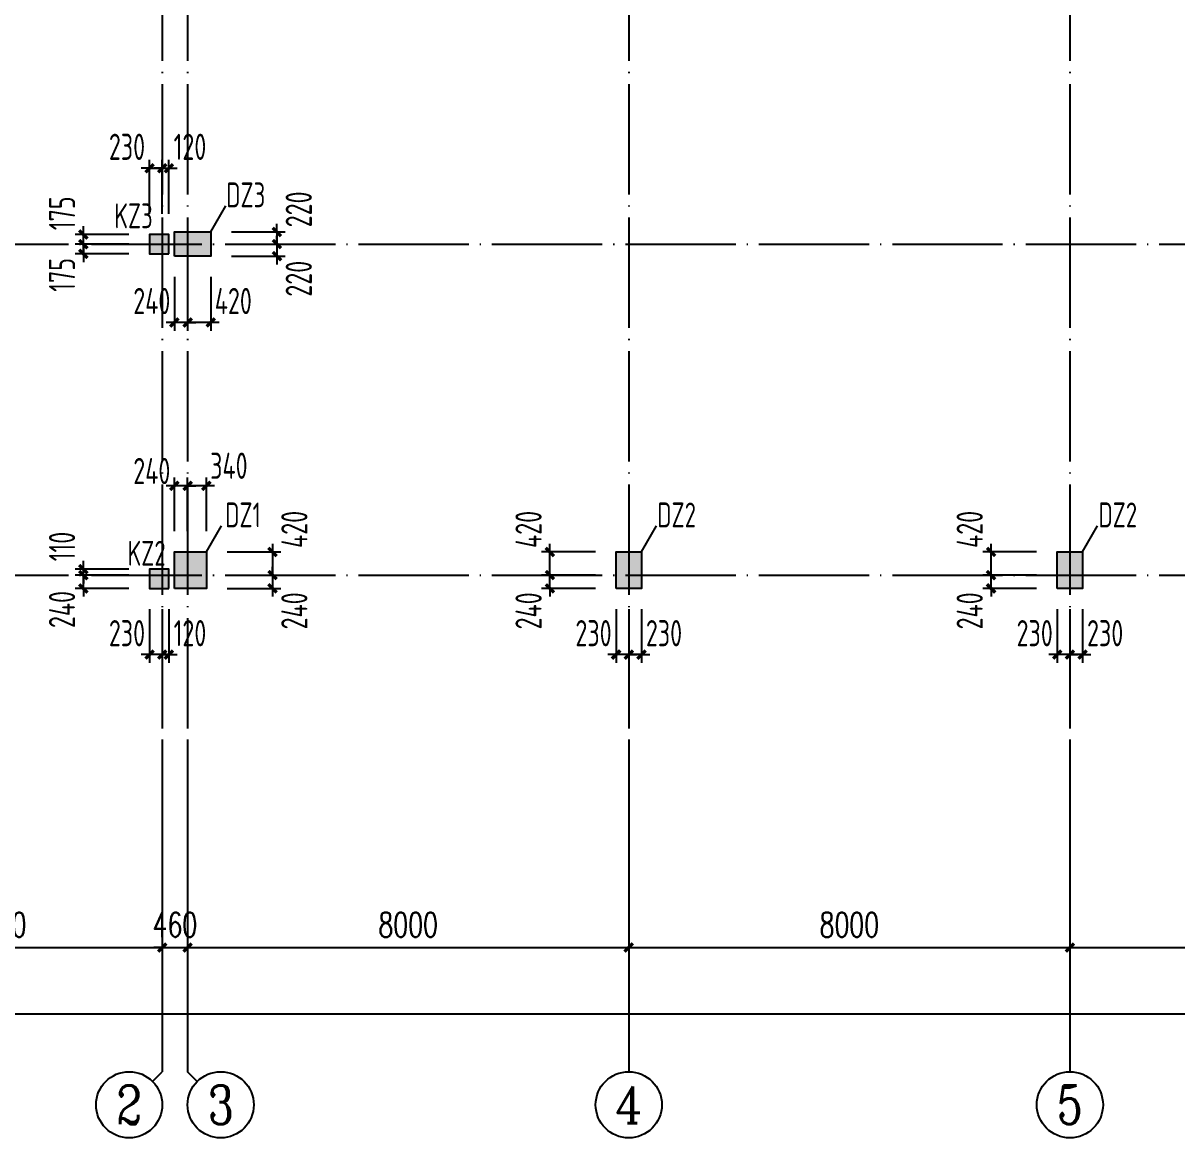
# Model space of a CAD drawing. Header units: millimetres. Extents: x 4533265 to 4958735, y 18976699 to 19555898.
# Drawn here: x 4574974 to 4595898, y 19291360 to 19311566 of the extents above; entities that cross this region are included whole.
import ezdxf
from ezdxf.enums import TextEntityAlignment as Align

# ---------------------------------------------------------------- set-up
doc = ezdxf.new("R2010")
doc.units = ezdxf.units.MM
doc.header["$LTSCALE"] = 1000
doc.header["$MEASUREMENT"] = 0
doc.linetypes.add('DOTE', pattern=[2.42, 2, -0.2, 0.02, -0.2])
doc.layers.get('Defpoints').update_dxf_attribs({"color": 1})
for name, color, linetype in [('AXIS_TEXT', 7, 'Continuous'), ('AXIS_外部', 171, 'Continuous'), ('COLU', 253, 'Continuous'), ('COLU_DIM', 3, 'Continuous'), ('COLU_HATCH', 251, 'Continuous'), ('DOTE', 250, 'DOTE'), ('STAIR', 2, 'Continuous')]:
    doc.layers.add(name, color=color, linetype=linetype)
doc.styles.add('_TCH_AXIS', font='COMPLEX', dxfattribs={"bigfont": 'GBCBIG'})
doc.styles.add('_TCH_DIM_T3', font='SIMPLEX', dxfattribs={"width": 0.705882, "bigfont": 'GBCBIG'})
doc.styles.add('COMPLEX', font='COMPLEX')
doc.styles.add('TSSD_Dimension', font='Tssdeng.shx', dxfattribs={"width": 0.7, "bigfont": 'hztxt.shx'})
doc.styles.add('TSSD_REIN', font='tssdeng.shx', dxfattribs={"width": 0.7, "bigfont": 'tssdchn.shx'})
doc.dimstyles.new('_TCH_ARCH&&150', dxfattribs={"dimtxt": 446.25, "dimasz": 150, "dimexe": 375, "dimexo": 450, "dimgap": 189.375, "dimtad": 1, "dimdec": 0, "dimzin": 0, "dimdsep": 46, "dimtxsty": '_TCH_DIM_T3', "dimblk": 'ARCHTICK', "dimcen": 0.09, "dimclrt": 7, "dimazin": 2, "dimtfac": 1, "dimtdec": 0, "dimtix": 1, "dimtmove": 2, "dimatfit": 3, "dimfxl": 0, "dimtolj": 1, "dimtzin": 0, "dimarcsym": 0})
doc.dimstyles.new('TSSD_150_150', dxfattribs={"dimtxt": 475, "dimasz": 150, "dimexe": 150, "dimexo": 375, "dimgap": 150, "dimtad": 1, "dimdec": 0, "dimzin": 0, "dimdsep": 46, "dimtxsty": 'TSSD_Dimension', "dimblk": 'ARCHTICK', "dimcen": 0, "dimdle": 150, "dimclrt": 7, "dimadec": 0, "dimazin": 0, "dimtfac": 1, "dimtdec": 0, "dimtix": 1, "dimtmove": 2, "dimatfit": 3, "dimfxl": 0, "dimtolj": 1, "dimtzin": 0, "dimarcsym": 0})

# ---------------------------------------------------------------- blocks, each defined once
blk = doc.blocks.new('_ArchTick')
at = {"color": 0, "linetype": 'ByBlock', "const_width": 0.4}
blk.add_lwpolyline([(-0.5, -0.5), (0.5, 0.5)], dxfattribs=at)
blk = doc.blocks.new('*D127')
at = {"layer": 'COLU_DIM', "color": 0, "lineweight": -2}
for p, q in [((4577957, 19302355), (4577957, 19303330)), ((4578297, 19302355), (4578297, 19303330)), ((4578447, 19303180), (4577807, 19303180))]:
    blk.add_line(p, q, dxfattribs=at)
at = {"layer": 'Defpoints', "color": 0}
for p in [(4577957, 19303180), (4577957, 19301980), (4578297, 19301980)]:
    blk.add_point(p, dxfattribs=at)
at = {"layer": 'COLU_DIM', "color": 0, "lineweight": -2, "xscale": 150, "yscale": 150, "zscale": 150, "rotation": 180}
blk.add_blockref('_ArchTick', (4577957, 19303180), dxfattribs=at)
at = {"layer": 'COLU_DIM', "color": 0, "lineweight": -2, "xscale": 150, "yscale": 150, "zscale": 150}
blk.add_blockref('_ArchTick', (4578297, 19303180), dxfattribs=at)
at = {"layer": 'COLU_DIM', "color": 7, "insert": (4578706, 19303542), "char_height": 475, "attachment_point": 5, "style": 'TSSD_Dimension'}
blk.add_mtext('\\A1;340', dxfattribs=at)
blk = doc.blocks.new('*D128')
at = {"layer": 'COLU_DIM', "color": 0, "lineweight": -2}
for p, q in [((4577717, 19302355), (4577717, 19303330)), ((4577957, 19302355), (4577957, 19303330)), ((4577717, 19303180), (4577567, 19303180)), ((4577957, 19303180), (4577717, 19303180)), ((4577957, 19303180), (4578107, 19303180))]:
    blk.add_line(p, q, dxfattribs=at)
at = {"layer": 'Defpoints', "color": 0}
for p in [(4577717, 19303180), (4577717, 19301980), (4577957, 19301980)]:
    blk.add_point(p, dxfattribs=at)
at = {"layer": 'COLU_DIM', "color": 0, "lineweight": -2, "xscale": 150, "yscale": 150, "zscale": 150}
blk.add_blockref('_ArchTick', (4577717, 19303180), dxfattribs=at)
at = {"layer": 'COLU_DIM', "color": 0, "lineweight": -2, "xscale": 150, "yscale": 150, "zscale": 150, "rotation": 180}
blk.add_blockref('_ArchTick', (4577957, 19303180), dxfattribs=at)
at = {"layer": 'COLU_DIM', "color": 7, "insert": (4577308, 19303447), "char_height": 475, "attachment_point": 5, "style": 'TSSD_Dimension'}
blk.add_mtext('\\A1;240', dxfattribs=at)
blk = doc.blocks.new('*D129')
at = {"layer": 'COLU_DIM', "color": 0, "lineweight": -2}
for p, q in [((4579497, 19302130), (4579497, 19301410)), ((4578672, 19301980), (4579647, 19301980)), ((4578672, 19301560), (4579647, 19301560))]:
    blk.add_line(p, q, dxfattribs=at)
at = {"layer": 'Defpoints', "color": 0}
for p in [(4578297, 19301980), (4578297, 19301560), (4579497, 19301560)]:
    blk.add_point(p, dxfattribs=at)
at = {"layer": 'COLU_DIM', "color": 0, "lineweight": -2, "xscale": 150, "yscale": 150, "zscale": 150}
for p, rotation in [((4579497, 19301980), 90), ((4579497, 19301560), 270)]:
    blk.add_blockref('_ArchTick', p, dxfattribs=dict(at, rotation=rotation))
at = {"layer": 'COLU_DIM', "color": 7, "insert": (4579893, 19302389), "char_height": 475, "attachment_point": 5, "rotation": 90, "style": 'TSSD_Dimension'}
blk.add_mtext('\\A1;420', dxfattribs=at)
blk = doc.blocks.new('*D130')
at = {"layer": 'COLU_DIM', "color": 0, "lineweight": -2}
for p, q in [((4579497, 19301560), (4579497, 19301710)), ((4578672, 19301560), (4579647, 19301560)), ((4579497, 19301560), (4579497, 19301320)), ((4578672, 19301320), (4579647, 19301320)), ((4579497, 19301320), (4579497, 19301170))]:
    blk.add_line(p, q, dxfattribs=at)
at = {"layer": 'Defpoints', "color": 0}
for p in [(4578297, 19301560), (4578297, 19301320), (4579497, 19301320)]:
    blk.add_point(p, dxfattribs=at)
at = {"layer": 'COLU_DIM', "color": 0, "lineweight": -2, "xscale": 150, "yscale": 150, "zscale": 150}
for p, rotation in [((4579497, 19301560), 270), ((4579497, 19301320), 90)]:
    blk.add_blockref('_ArchTick', p, dxfattribs=dict(at, rotation=rotation))
at = {"layer": 'COLU_DIM', "color": 7, "insert": (4579893, 19300912), "char_height": 475, "attachment_point": 5, "rotation": 90, "style": 'TSSD_Dimension'}
blk.add_mtext('\\A1;240', dxfattribs=at)
blk = doc.blocks.new('*D143')
at = {"layer": 'COLU_DIM', "color": 0, "lineweight": -2}
for p, q in [((4585957, 19300945), (4585957, 19299970)), ((4586187, 19300945), (4586187, 19299970)), ((4585957, 19300120), (4585807, 19300120)), ((4586187, 19300120), (4585957, 19300120)), ((4586187, 19300120), (4586337, 19300120))]:
    blk.add_line(p, q, dxfattribs=at)
at = {"layer": 'Defpoints', "color": 0}
for p in [(4585957, 19301320), (4586187, 19301320), (4585957, 19300120)]:
    blk.add_point(p, dxfattribs=at)
at = {"layer": 'COLU_DIM', "color": 0, "lineweight": -2, "xscale": 150, "yscale": 150, "zscale": 150}
blk.add_blockref('_ArchTick', (4585957, 19300120), dxfattribs=at)
at = {"layer": 'COLU_DIM', "color": 0, "lineweight": -2, "xscale": 150, "yscale": 150, "zscale": 150, "rotation": 180}
blk.add_blockref('_ArchTick', (4586187, 19300120), dxfattribs=at)
at = {"layer": 'COLU_DIM', "color": 7, "insert": (4586596, 19300508), "char_height": 475, "attachment_point": 5, "style": 'TSSD_Dimension'}
blk.add_mtext('\\A1;230', dxfattribs=at)
blk = doc.blocks.new('*D144')
at = {"layer": 'COLU_DIM', "color": 0, "lineweight": -2}
for p, q in [((4585727, 19300945), (4585727, 19299970)), ((4585957, 19300945), (4585957, 19299970)), ((4585727, 19300120), (4585577, 19300120)), ((4585957, 19300120), (4585727, 19300120)), ((4585957, 19300120), (4586107, 19300120))]:
    blk.add_line(p, q, dxfattribs=at)
at = {"layer": 'Defpoints', "color": 0}
for p in [(4585727, 19301320), (4585957, 19301320), (4585727, 19300120)]:
    blk.add_point(p, dxfattribs=at)
at = {"layer": 'COLU_DIM', "color": 0, "lineweight": -2, "xscale": 150, "yscale": 150, "zscale": 150}
blk.add_blockref('_ArchTick', (4585727, 19300120), dxfattribs=at)
at = {"layer": 'COLU_DIM', "color": 0, "lineweight": -2, "xscale": 150, "yscale": 150, "zscale": 150, "rotation": 180}
blk.add_blockref('_ArchTick', (4585957, 19300120), dxfattribs=at)
at = {"layer": 'COLU_DIM', "color": 7, "insert": (4585318, 19300508), "char_height": 475, "attachment_point": 5, "style": 'TSSD_Dimension'}
blk.add_mtext('\\A1;230', dxfattribs=at)
blk = doc.blocks.new('*D145')
at = {"layer": 'COLU_DIM', "color": 0, "lineweight": -2}
for p, q in [((4584527, 19301560), (4584527, 19301710)), ((4585352, 19301560), (4584377, 19301560)), ((4584527, 19301320), (4584527, 19301560)), ((4585352, 19301320), (4584377, 19301320)), ((4584527, 19301320), (4584527, 19301170))]:
    blk.add_line(p, q, dxfattribs=at)
at = {"layer": 'Defpoints', "color": 0}
for p in [(4584527, 19301560), (4585727, 19301560), (4585727, 19301320)]:
    blk.add_point(p, dxfattribs=at)
at = {"layer": 'COLU_DIM', "color": 0, "lineweight": -2, "xscale": 150, "yscale": 150, "zscale": 150}
for p, rotation in [((4584527, 19301560), 270), ((4584527, 19301320), 90)]:
    blk.add_blockref('_ArchTick', p, dxfattribs=dict(at, rotation=rotation))
at = {"layer": 'COLU_DIM', "color": 7, "insert": (4584140, 19300912), "char_height": 475, "attachment_point": 5, "rotation": 90, "style": 'TSSD_Dimension'}
blk.add_mtext('\\A1;240', dxfattribs=at)
blk = doc.blocks.new('*D146')
at = {"layer": 'COLU_DIM', "color": 0, "lineweight": -2}
for p, q in [((4584527, 19301410), (4584527, 19302130)), ((4585352, 19301980), (4584377, 19301980)), ((4585352, 19301560), (4584377, 19301560))]:
    blk.add_line(p, q, dxfattribs=at)
at = {"layer": 'Defpoints', "color": 0}
for p in [(4584527, 19301980), (4585727, 19301980), (4585727, 19301560)]:
    blk.add_point(p, dxfattribs=at)
at = {"layer": 'COLU_DIM', "color": 0, "lineweight": -2, "xscale": 150, "yscale": 150, "zscale": 150}
for p, rotation in [((4584527, 19301980), 90), ((4584527, 19301560), 270)]:
    blk.add_blockref('_ArchTick', p, dxfattribs=dict(at, rotation=rotation))
at = {"layer": 'COLU_DIM', "color": 7, "insert": (4584140, 19302389), "char_height": 475, "attachment_point": 5, "rotation": 90, "style": 'TSSD_Dimension'}
blk.add_mtext('\\A1;420', dxfattribs=at)
blk = doc.blocks.new('*D158')
at = {"layer": 'COLU_DIM', "color": 0, "lineweight": -2}
for p, q in [((4593957, 19300945), (4593957, 19299970)), ((4594187, 19300945), (4594187, 19299970)), ((4593957, 19300120), (4593807, 19300120)), ((4594187, 19300120), (4593957, 19300120)), ((4594187, 19300120), (4594337, 19300120))]:
    blk.add_line(p, q, dxfattribs=at)
at = {"layer": 'Defpoints', "color": 0}
for p in [(4593957, 19301320), (4594187, 19301320), (4593957, 19300120)]:
    blk.add_point(p, dxfattribs=at)
at = {"layer": 'COLU_DIM', "color": 0, "lineweight": -2, "xscale": 150, "yscale": 150, "zscale": 150}
blk.add_blockref('_ArchTick', (4593957, 19300120), dxfattribs=at)
at = {"layer": 'COLU_DIM', "color": 0, "lineweight": -2, "xscale": 150, "yscale": 150, "zscale": 150, "rotation": 180}
blk.add_blockref('_ArchTick', (4594187, 19300120), dxfattribs=at)
at = {"layer": 'COLU_DIM', "color": 7, "insert": (4594596, 19300508), "char_height": 475, "attachment_point": 5, "style": 'TSSD_Dimension'}
blk.add_mtext('\\A1;230', dxfattribs=at)
blk = doc.blocks.new('*D151')
at = {"layer": 'COLU_DIM', "color": 0, "lineweight": -2}
for p, q in [((4593727, 19300945), (4593727, 19299970)), ((4593957, 19300945), (4593957, 19299970)), ((4593727, 19300120), (4593577, 19300120)), ((4593957, 19300120), (4593727, 19300120)), ((4593957, 19300120), (4594107, 19300120))]:
    blk.add_line(p, q, dxfattribs=at)
at = {"layer": 'Defpoints', "color": 0}
for p in [(4593727, 19301320), (4593957, 19301320), (4593727, 19300120)]:
    blk.add_point(p, dxfattribs=at)
at = {"layer": 'COLU_DIM', "color": 0, "lineweight": -2, "xscale": 150, "yscale": 150, "zscale": 150}
blk.add_blockref('_ArchTick', (4593727, 19300120), dxfattribs=at)
at = {"layer": 'COLU_DIM', "color": 0, "lineweight": -2, "xscale": 150, "yscale": 150, "zscale": 150, "rotation": 180}
blk.add_blockref('_ArchTick', (4593957, 19300120), dxfattribs=at)
at = {"layer": 'COLU_DIM', "color": 7, "insert": (4593318, 19300508), "char_height": 475, "attachment_point": 5, "style": 'TSSD_Dimension'}
blk.add_mtext('\\A1;230', dxfattribs=at)
blk = doc.blocks.new('*D152')
at = {"layer": 'COLU_DIM', "color": 0, "lineweight": -2}
for p, q in [((4592527, 19301560), (4592527, 19301710)), ((4593352, 19301560), (4592377, 19301560)), ((4592527, 19301320), (4592527, 19301560)), ((4593352, 19301320), (4592377, 19301320)), ((4592527, 19301320), (4592527, 19301170))]:
    blk.add_line(p, q, dxfattribs=at)
at = {"layer": 'Defpoints', "color": 0}
for p in [(4592527, 19301560), (4593727, 19301560), (4593727, 19301320)]:
    blk.add_point(p, dxfattribs=at)
at = {"layer": 'COLU_DIM', "color": 0, "lineweight": -2, "xscale": 150, "yscale": 150, "zscale": 150}
for p, rotation in [((4592527, 19301560), 270), ((4592527, 19301320), 90)]:
    blk.add_blockref('_ArchTick', p, dxfattribs=dict(at, rotation=rotation))
at = {"layer": 'COLU_DIM', "color": 7, "insert": (4592140, 19300912), "char_height": 475, "attachment_point": 5, "rotation": 90, "style": 'TSSD_Dimension'}
blk.add_mtext('\\A1;240', dxfattribs=at)
blk = doc.blocks.new('*D153')
at = {"layer": 'COLU_DIM', "color": 0, "lineweight": -2}
for p, q in [((4592527, 19301410), (4592527, 19302130)), ((4593352, 19301980), (4592377, 19301980)), ((4593352, 19301560), (4592377, 19301560))]:
    blk.add_line(p, q, dxfattribs=at)
at = {"layer": 'Defpoints', "color": 0}
for p in [(4592527, 19301980), (4593727, 19301980), (4593727, 19301560)]:
    blk.add_point(p, dxfattribs=at)
at = {"layer": 'COLU_DIM', "color": 0, "lineweight": -2, "xscale": 150, "yscale": 150, "zscale": 150}
for p, rotation in [((4592527, 19301980), 90), ((4592527, 19301560), 270)]:
    blk.add_blockref('_ArchTick', p, dxfattribs=dict(at, rotation=rotation))
at = {"layer": 'COLU_DIM', "color": 7, "insert": (4592140, 19302389), "char_height": 475, "attachment_point": 5, "rotation": 90, "style": 'TSSD_Dimension'}
blk.add_mtext('\\A1;420', dxfattribs=at)
blk = doc.blocks.new('*D195')
at = {"layer": 'COLU_DIM', "color": 0, "lineweight": -2}
for p, q in [((4577957, 19306965), (4577957, 19305990)), ((4578377, 19306965), (4578377, 19305990)), ((4578527, 19306140), (4577807, 19306140))]:
    blk.add_line(p, q, dxfattribs=at)
at = {"layer": 'Defpoints', "color": 0}
for p in [(4577957, 19307340), (4578377, 19307340), (4577957, 19306140)]:
    blk.add_point(p, dxfattribs=at)
at = {"layer": 'COLU_DIM', "color": 0, "lineweight": -2, "xscale": 150, "yscale": 150, "zscale": 150, "rotation": 180}
blk.add_blockref('_ArchTick', (4577957, 19306140), dxfattribs=at)
at = {"layer": 'COLU_DIM', "color": 0, "lineweight": -2, "xscale": 150, "yscale": 150, "zscale": 150}
blk.add_blockref('_ArchTick', (4578377, 19306140), dxfattribs=at)
at = {"layer": 'COLU_DIM', "color": 7, "insert": (4578786, 19306528), "char_height": 475, "attachment_point": 5, "style": 'TSSD_Dimension'}
blk.add_mtext('\\A1;420', dxfattribs=at)
blk = doc.blocks.new('*D196')
at = {"layer": 'COLU_DIM', "color": 0, "lineweight": -2}
for p, q in [((4577717, 19306965), (4577717, 19305990)), ((4577957, 19306965), (4577957, 19305990)), ((4577717, 19306140), (4577567, 19306140)), ((4577957, 19306140), (4577717, 19306140)), ((4577957, 19306140), (4578107, 19306140))]:
    blk.add_line(p, q, dxfattribs=at)
at = {"layer": 'Defpoints', "color": 0}
for p in [(4577717, 19307340), (4577957, 19307340), (4577717, 19306140)]:
    blk.add_point(p, dxfattribs=at)
at = {"layer": 'COLU_DIM', "color": 0, "lineweight": -2, "xscale": 150, "yscale": 150, "zscale": 150}
blk.add_blockref('_ArchTick', (4577717, 19306140), dxfattribs=at)
at = {"layer": 'COLU_DIM', "color": 0, "lineweight": -2, "xscale": 150, "yscale": 150, "zscale": 150, "rotation": 180}
blk.add_blockref('_ArchTick', (4577957, 19306140), dxfattribs=at)
at = {"layer": 'COLU_DIM', "color": 7, "insert": (4577308, 19306528), "char_height": 475, "attachment_point": 5, "style": 'TSSD_Dimension'}
blk.add_mtext('\\A1;240', dxfattribs=at)
blk = doc.blocks.new('*D197')
at = {"layer": 'COLU_DIM', "color": 0, "lineweight": -2}
for p, q in [((4579577, 19307780), (4579577, 19307930)), ((4578752, 19307780), (4579727, 19307780)), ((4579577, 19307780), (4579577, 19307560)), ((4578752, 19307560), (4579727, 19307560)), ((4579577, 19307560), (4579577, 19307410))]:
    blk.add_line(p, q, dxfattribs=at)
at = {"layer": 'Defpoints', "color": 0}
for p in [(4578377, 19307780), (4578377, 19307560), (4579577, 19307560)]:
    blk.add_point(p, dxfattribs=at)
at = {"layer": 'COLU_DIM', "color": 0, "lineweight": -2, "xscale": 150, "yscale": 150, "zscale": 150}
for p, rotation in [((4579577, 19307780), 270), ((4579577, 19307560), 90)]:
    blk.add_blockref('_ArchTick', p, dxfattribs=dict(at, rotation=rotation))
at = {"layer": 'COLU_DIM', "color": 7, "insert": (4579973, 19308189), "char_height": 475, "attachment_point": 5, "rotation": 90, "style": 'TSSD_Dimension'}
blk.add_mtext('\\A1;220', dxfattribs=at)
blk = doc.blocks.new('*D198')
at = {"layer": 'COLU_DIM', "color": 0, "lineweight": -2}
for p, q in [((4579577, 19307560), (4579577, 19307710)), ((4578752, 19307560), (4579727, 19307560)), ((4579577, 19307560), (4579577, 19307340)), ((4578752, 19307340), (4579727, 19307340)), ((4579577, 19307340), (4579577, 19307190))]:
    blk.add_line(p, q, dxfattribs=at)
at = {"layer": 'Defpoints', "color": 0}
for p in [(4578377, 19307560), (4578377, 19307340), (4579577, 19307340)]:
    blk.add_point(p, dxfattribs=at)
at = {"layer": 'COLU_DIM', "color": 0, "lineweight": -2, "xscale": 150, "yscale": 150, "zscale": 150}
for p, rotation in [((4579577, 19307560), 270), ((4579577, 19307340), 90)]:
    blk.add_blockref('_ArchTick', p, dxfattribs=dict(at, rotation=rotation))
at = {"layer": 'COLU_DIM', "color": 7, "insert": (4579973, 19306932), "char_height": 475, "attachment_point": 5, "rotation": 90, "style": 'TSSD_Dimension'}
blk.add_mtext('\\A1;220', dxfattribs=at)
blk = doc.blocks.new('*D211')
at = {"layer": 'COLU_DIM', "color": 0, "lineweight": -2}
for p, q in [((4577497, 19300945), (4577497, 19299970)), ((4577617, 19300945), (4577617, 19299970)), ((4577497, 19300120), (4577347, 19300120)), ((4577617, 19300120), (4577497, 19300120)), ((4577617, 19300120), (4577767, 19300120))]:
    blk.add_line(p, q, dxfattribs=at)
at = {"layer": 'Defpoints', "color": 0}
for p in [(4577497, 19301320), (4577617, 19301320), (4577497, 19300120)]:
    blk.add_point(p, dxfattribs=at)
at = {"layer": 'COLU_DIM', "color": 0, "lineweight": -2, "xscale": 150, "yscale": 150, "zscale": 150}
blk.add_blockref('_ArchTick', (4577497, 19300120), dxfattribs=at)
at = {"layer": 'COLU_DIM', "color": 0, "lineweight": -2, "xscale": 150, "yscale": 150, "zscale": 150, "rotation": 180}
blk.add_blockref('_ArchTick', (4577617, 19300120), dxfattribs=at)
at = {"layer": 'COLU_DIM', "color": 7, "insert": (4578000, 19300508), "char_height": 475, "attachment_point": 5, "style": 'TSSD_Dimension'}
blk.add_mtext('\\A1;120', dxfattribs=at)
blk = doc.blocks.new('*D212')
at = {"layer": 'COLU_DIM', "color": 0, "lineweight": -2}
for p, q in [((4577267, 19300945), (4577267, 19299970)), ((4577497, 19300945), (4577497, 19299970)), ((4577267, 19300120), (4577117, 19300120)), ((4577497, 19300120), (4577267, 19300120)), ((4577497, 19300120), (4577647, 19300120))]:
    blk.add_line(p, q, dxfattribs=at)
at = {"layer": 'Defpoints', "color": 0}
for p in [(4577267, 19301320), (4577497, 19301320), (4577267, 19300120)]:
    blk.add_point(p, dxfattribs=at)
at = {"layer": 'COLU_DIM', "color": 0, "lineweight": -2, "xscale": 150, "yscale": 150, "zscale": 150}
blk.add_blockref('_ArchTick', (4577267, 19300120), dxfattribs=at)
at = {"layer": 'COLU_DIM', "color": 0, "lineweight": -2, "xscale": 150, "yscale": 150, "zscale": 150, "rotation": 180}
blk.add_blockref('_ArchTick', (4577497, 19300120), dxfattribs=at)
at = {"layer": 'COLU_DIM', "color": 7, "insert": (4576858, 19300508), "char_height": 475, "attachment_point": 5, "style": 'TSSD_Dimension'}
blk.add_mtext('\\A1;230', dxfattribs=at)
blk = doc.blocks.new('*D213')
at = {"layer": 'COLU_DIM', "color": 0, "lineweight": -2}
for p, q in [((4576067, 19301560), (4576067, 19301710)), ((4576892, 19301560), (4575917, 19301560)), ((4576067, 19301320), (4576067, 19301560)), ((4576892, 19301320), (4575917, 19301320)), ((4576067, 19301320), (4576067, 19301170))]:
    blk.add_line(p, q, dxfattribs=at)
at = {"layer": 'Defpoints', "color": 0}
for p in [(4576067, 19301560), (4577267, 19301560), (4577267, 19301320)]:
    blk.add_point(p, dxfattribs=at)
at = {"layer": 'COLU_DIM', "color": 0, "lineweight": -2, "xscale": 150, "yscale": 150, "zscale": 150}
for p, rotation in [((4576067, 19301560), 270), ((4576067, 19301320), 90)]:
    blk.add_blockref('_ArchTick', p, dxfattribs=dict(at, rotation=rotation))
at = {"layer": 'COLU_DIM', "color": 7, "insert": (4575680, 19300937), "char_height": 475, "attachment_point": 5, "rotation": 90, "style": 'TSSD_Dimension'}
blk.add_mtext('\\A1;240', dxfattribs=at)
blk = doc.blocks.new('*D214')
at = {"layer": 'COLU_DIM', "color": 0, "lineweight": -2}
for p, q in [((4576067, 19301670), (4576067, 19301820)), ((4576892, 19301670), (4575917, 19301670)), ((4576067, 19301560), (4576067, 19301670)), ((4576892, 19301560), (4575917, 19301560)), ((4576067, 19301560), (4576067, 19301410))]:
    blk.add_line(p, q, dxfattribs=at)
at = {"layer": 'Defpoints', "color": 0}
for p in [(4576067, 19301670), (4577267, 19301670), (4577267, 19301560)]:
    blk.add_point(p, dxfattribs=at)
at = {"layer": 'COLU_DIM', "color": 0, "lineweight": -2, "xscale": 150, "yscale": 150, "zscale": 150}
for p, rotation in [((4576067, 19301670), 270), ((4576067, 19301560), 90)]:
    blk.add_blockref('_ArchTick', p, dxfattribs=dict(at, rotation=rotation))
at = {"layer": 'COLU_DIM', "color": 7, "insert": (4575680, 19302079), "char_height": 475, "attachment_point": 5, "rotation": 90, "style": 'TSSD_Dimension'}
blk.add_mtext('\\A1;110', dxfattribs=at)
blk = doc.blocks.new('*D227')
at = {"layer": 'COLU_DIM', "color": 0, "lineweight": -2}
for p, q in [((4577267, 19308935), (4577117, 19308935)), ((4577267, 19308110), (4577267, 19309085)), ((4577267, 19308935), (4577497, 19308935)), ((4577497, 19308110), (4577497, 19309085)), ((4577497, 19308935), (4577647, 19308935))]:
    blk.add_line(p, q, dxfattribs=at)
at = {"layer": 'Defpoints', "color": 0}
for p in [(4577497, 19308935), (4577267, 19307735), (4577497, 19307735)]:
    blk.add_point(p, dxfattribs=at)
at = {"layer": 'COLU_DIM', "color": 0, "lineweight": -2, "xscale": 150, "yscale": 150, "zscale": 150}
blk.add_blockref('_ArchTick', (4577267, 19308935), dxfattribs=at)
at = {"layer": 'COLU_DIM', "color": 0, "lineweight": -2, "xscale": 150, "yscale": 150, "zscale": 150, "rotation": 180}
blk.add_blockref('_ArchTick', (4577497, 19308935), dxfattribs=at)
at = {"layer": 'COLU_DIM', "color": 7, "insert": (4576858, 19309323), "char_height": 475, "attachment_point": 5, "style": 'TSSD_Dimension'}
blk.add_mtext('\\A1;230', dxfattribs=at)
blk = doc.blocks.new('*D228')
at = {"layer": 'COLU_DIM', "color": 0, "lineweight": -2}
for p, q in [((4577497, 19308935), (4577347, 19308935)), ((4577497, 19308110), (4577497, 19309085)), ((4577497, 19308935), (4577617, 19308935)), ((4577617, 19308110), (4577617, 19309085)), ((4577617, 19308935), (4577767, 19308935))]:
    blk.add_line(p, q, dxfattribs=at)
at = {"layer": 'Defpoints', "color": 0}
for p in [(4577617, 19308935), (4577497, 19307735), (4577617, 19307735)]:
    blk.add_point(p, dxfattribs=at)
at = {"layer": 'COLU_DIM', "color": 0, "lineweight": -2, "xscale": 150, "yscale": 150, "zscale": 150}
blk.add_blockref('_ArchTick', (4577497, 19308935), dxfattribs=at)
at = {"layer": 'COLU_DIM', "color": 0, "lineweight": -2, "xscale": 150, "yscale": 150, "zscale": 150, "rotation": 180}
blk.add_blockref('_ArchTick', (4577617, 19308935), dxfattribs=at)
at = {"layer": 'COLU_DIM', "color": 7, "insert": (4578000, 19309323), "char_height": 475, "attachment_point": 5, "style": 'TSSD_Dimension'}
blk.add_mtext('\\A1;120', dxfattribs=at)
blk = doc.blocks.new('*D229')
at = {"layer": 'COLU_DIM', "color": 0, "lineweight": -2}
for p, q in [((4576067, 19307560), (4576067, 19307710)), ((4576892, 19307560), (4575917, 19307560)), ((4576067, 19307385), (4576067, 19307560)), ((4576892, 19307385), (4575917, 19307385)), ((4576067, 19307385), (4576067, 19307235))]:
    blk.add_line(p, q, dxfattribs=at)
at = {"layer": 'Defpoints', "color": 0}
for p in [(4576067, 19307560), (4577267, 19307560), (4577267, 19307385)]:
    blk.add_point(p, dxfattribs=at)
at = {"layer": 'COLU_DIM', "color": 0, "lineweight": -2, "xscale": 150, "yscale": 150, "zscale": 150}
for p, rotation in [((4576067, 19307560), 270), ((4576067, 19307385), 90)]:
    blk.add_blockref('_ArchTick', p, dxfattribs=dict(at, rotation=rotation))
at = {"layer": 'COLU_DIM', "color": 7, "insert": (4575680, 19307002), "char_height": 475, "attachment_point": 5, "rotation": 90, "style": 'TSSD_Dimension'}
blk.add_mtext('\\A1;175', dxfattribs=at)
blk = doc.blocks.new('*D230')
at = {"layer": 'COLU_DIM', "color": 0, "lineweight": -2}
for p, q in [((4576067, 19307735), (4576067, 19307885)), ((4576892, 19307735), (4575917, 19307735)), ((4576067, 19307560), (4576067, 19307735)), ((4576892, 19307560), (4575917, 19307560)), ((4576067, 19307560), (4576067, 19307410))]:
    blk.add_line(p, q, dxfattribs=at)
at = {"layer": 'Defpoints', "color": 0}
for p in [(4576067, 19307735), (4577267, 19307735), (4577267, 19307560)]:
    blk.add_point(p, dxfattribs=at)
at = {"layer": 'COLU_DIM', "color": 0, "lineweight": -2, "xscale": 150, "yscale": 150, "zscale": 150}
for p, rotation in [((4576067, 19307735), 270), ((4576067, 19307560), 90)]:
    blk.add_blockref('_ArchTick', p, dxfattribs=dict(at, rotation=rotation))
at = {"layer": 'COLU_DIM', "color": 7, "insert": (4575680, 19308118), "char_height": 475, "attachment_point": 5, "rotation": 90, "style": 'TSSD_Dimension'}
blk.add_mtext('\\A1;175', dxfattribs=at)
blk = doc.blocks.new('*D599')
at = {"layer": 'AXIS_外部', "color": 0, "lineweight": -2}
for p, q in [((4571497, 19298110), (4571497, 19294435)), ((4577497, 19298110), (4577497, 19294435)), ((4571497, 19294810), (4577497, 19294810))]:
    blk.add_line(p, q, dxfattribs=at)
at = {"layer": 'Defpoints', "color": 0}
for p in [(4571497, 19298560), (4577497, 19298560), (4577497, 19294810)]:
    blk.add_point(p, dxfattribs=at)
at = {"layer": 'AXIS_外部', "color": 0, "lineweight": -2, "xscale": 150, "yscale": 150, "zscale": 150, "rotation": 180}
blk.add_blockref('_ArchTick', (4571497, 19294810), dxfattribs=at)
at = {"layer": 'AXIS_外部', "color": 0, "lineweight": -2, "xscale": 150, "yscale": 150, "zscale": 150}
blk.add_blockref('_ArchTick', (4577497, 19294810), dxfattribs=at)
at = {"layer": 'AXIS_外部', "color": 7, "insert": (4574497, 19295223), "char_height": 446.2, "attachment_point": 5, "style": '_TCH_DIM_T3'}
blk.add_mtext('\\A1;6000', dxfattribs=at)
blk = doc.blocks.new('*D600')
at = {"layer": 'AXIS_外部', "color": 0, "lineweight": -2}
for p, q in [((4577497, 19298110), (4577497, 19294435)), ((4577957, 19298110), (4577957, 19294435)), ((4577497, 19294810), (4577347, 19294810)), ((4577497, 19294810), (4577957, 19294810)), ((4577957, 19294810), (4578107, 19294810))]:
    blk.add_line(p, q, dxfattribs=at)
at = {"layer": 'Defpoints', "color": 0}
for p in [(4577497, 19298560), (4577957, 19298560), (4577957, 19294810)]:
    blk.add_point(p, dxfattribs=at)
at = {"layer": 'AXIS_外部', "color": 0, "lineweight": -2, "xscale": 150, "yscale": 150, "zscale": 150}
blk.add_blockref('_ArchTick', (4577497, 19294810), dxfattribs=at)
at = {"layer": 'AXIS_外部', "color": 0, "lineweight": -2, "xscale": 150, "yscale": 150, "zscale": 150, "rotation": 180}
blk.add_blockref('_ArchTick', (4577957, 19294810), dxfattribs=at)
at = {"layer": 'AXIS_外部', "color": 7, "insert": (4577727, 19295223), "char_height": 446.2, "attachment_point": 5, "style": '_TCH_DIM_T3'}
blk.add_mtext('\\A1;460', dxfattribs=at)
blk = doc.blocks.new('*D601')
at = {"layer": 'AXIS_外部', "color": 0, "lineweight": -2}
for p, q in [((4577957, 19298110), (4577957, 19294435)), ((4585957, 19298110), (4585957, 19294435)), ((4577957, 19294810), (4585957, 19294810))]:
    blk.add_line(p, q, dxfattribs=at)
at = {"layer": 'Defpoints', "color": 0}
for p in [(4577957, 19298560), (4585957, 19298560), (4585957, 19294810)]:
    blk.add_point(p, dxfattribs=at)
at = {"layer": 'AXIS_外部', "color": 0, "lineweight": -2, "xscale": 150, "yscale": 150, "zscale": 150, "rotation": 180}
blk.add_blockref('_ArchTick', (4577957, 19294810), dxfattribs=at)
at = {"layer": 'AXIS_外部', "color": 0, "lineweight": -2, "xscale": 150, "yscale": 150, "zscale": 150}
blk.add_blockref('_ArchTick', (4585957, 19294810), dxfattribs=at)
at = {"layer": 'AXIS_外部', "color": 7, "insert": (4581957, 19295223), "char_height": 446.2, "attachment_point": 5, "style": '_TCH_DIM_T3'}
blk.add_mtext('\\A1;8000', dxfattribs=at)
blk = doc.blocks.new('*D602')
at = {"layer": 'AXIS_外部', "color": 0, "lineweight": -2}
for p, q in [((4585957, 19298110), (4585957, 19294435)), ((4593957, 19298110), (4593957, 19294435)), ((4585957, 19294810), (4593957, 19294810))]:
    blk.add_line(p, q, dxfattribs=at)
at = {"layer": 'Defpoints', "color": 0}
for p in [(4585957, 19298560), (4593957, 19298560), (4593957, 19294810)]:
    blk.add_point(p, dxfattribs=at)
at = {"layer": 'AXIS_外部', "color": 0, "lineweight": -2, "xscale": 150, "yscale": 150, "zscale": 150, "rotation": 180}
blk.add_blockref('_ArchTick', (4585957, 19294810), dxfattribs=at)
at = {"layer": 'AXIS_外部', "color": 0, "lineweight": -2, "xscale": 150, "yscale": 150, "zscale": 150}
blk.add_blockref('_ArchTick', (4593957, 19294810), dxfattribs=at)
at = {"layer": 'AXIS_外部', "color": 7, "insert": (4589957, 19295223), "char_height": 446.2, "attachment_point": 5, "style": '_TCH_DIM_T3'}
blk.add_mtext('\\A1;8000', dxfattribs=at)
blk = doc.blocks.new('*D603')
at = {"layer": 'AXIS_外部', "color": 0, "lineweight": -2}
for p, q in [((4593957, 19298110), (4593957, 19294435)), ((4601957, 19298110), (4601957, 19294435)), ((4593957, 19294810), (4601957, 19294810))]:
    blk.add_line(p, q, dxfattribs=at)
at = {"layer": 'Defpoints', "color": 0}
for p in [(4593957, 19298560), (4601957, 19298560), (4601957, 19294810)]:
    blk.add_point(p, dxfattribs=at)
at = {"layer": 'AXIS_外部', "color": 0, "lineweight": -2, "xscale": 150, "yscale": 150, "zscale": 150, "rotation": 180}
blk.add_blockref('_ArchTick', (4593957, 19294810), dxfattribs=at)
at = {"layer": 'AXIS_外部', "color": 0, "lineweight": -2, "xscale": 150, "yscale": 150, "zscale": 150}
blk.add_blockref('_ArchTick', (4601957, 19294810), dxfattribs=at)
at = {"layer": 'AXIS_外部', "color": 7, "insert": (4597957, 19295223), "char_height": 446.2, "attachment_point": 5, "style": '_TCH_DIM_T3'}
blk.add_mtext('\\A1;8000', dxfattribs=at)
blk = doc.blocks.new('*D608')
at = {"layer": 'AXIS_外部', "color": 0, "lineweight": -2}
for p, q in [((4571497, 19298110), (4571497, 19293235)), ((4633957, 19298110), (4633957, 19293235)), ((4571497, 19293610), (4633957, 19293610))]:
    blk.add_line(p, q, dxfattribs=at)
at = {"layer": 'Defpoints', "color": 0}
for p in [(4571497, 19298560), (4633957, 19298560), (4633957, 19293610)]:
    blk.add_point(p, dxfattribs=at)
at = {"layer": 'AXIS_外部', "color": 0, "lineweight": -2, "xscale": 150, "yscale": 150, "zscale": 150, "rotation": 180}
blk.add_blockref('_ArchTick', (4571497, 19293610), dxfattribs=at)
at = {"layer": 'AXIS_外部', "color": 0, "lineweight": -2, "xscale": 150, "yscale": 150, "zscale": 150}
blk.add_blockref('_ArchTick', (4633957, 19293610), dxfattribs=at)
at = {"layer": 'AXIS_外部', "color": 7, "insert": (4602727, 19294023), "char_height": 446.2, "attachment_point": 5, "style": '_TCH_DIM_T3'}
blk.add_mtext('\\A1;62460', dxfattribs=at)
blk = doc.blocks.new('_AXISO')
blk.add_circle((0, 0), 0.5)
at = {"layer": 'AXIS_TEXT', "style": 'COMPLEX', "width": 1.041667}
blk.add_attdef('A', text='', height=0.56, dxfattribs=at).set_placement((-0.25, -0.28), (0.25, -0.28), align=Align.FIT)

msp = doc.modelspace()

# ---------------------------------------------------------------- hatches: boundary and pattern name
at = {"layer": 'COLU_HATCH'}
for points in [[(4577617, 19307385.2), (4577617, 19307735.2), (4577267, 19307735.2), (4577267, 19307385.2)], [(4577717, 19307340.2), (4577717, 19307780.2), (4578377, 19307780.2), (4578377, 19307340.2)], [(4577717, 19301320.2), (4577717, 19301980.2), (4578297, 19301980.2), (4578297, 19301320.2)], [(4585727, 19301320.2), (4585727, 19301980.2), (4586187, 19301980.2), (4586187, 19301320.2)], [(4593727, 19301320.2), (4593727, 19301980.2), (4594187, 19301980.2), (4594187, 19301320.2)], [(4577617, 19301320.2), (4577617, 19301670.2), (4577267, 19301670.2), (4577267, 19301320.2)]]:
    msp.add_hatch(color=256, dxfattribs=at).paths.add_polyline_path(points)

# ---------------------------------------------------------------- linework, layer by layer
at = {"layer": 'AXIS_外部'}
for p, q in [((4577497, 19298560.2), (4577497, 19292560.2)), ((4577957, 19298560.2), (4577957, 19292560.2)), ((4585957, 19298560.2), (4585957, 19292560.2)), ((4593957, 19298560.2), (4593957, 19292560.2)), ((4577321.3, 19292384.5), (4577497, 19292560.2)), ((4578132.8, 19292384.5), (4577957, 19292560.2))]:
    msp.add_line(p, q, dxfattribs=at)
at = {"layer": 'COLU'}
for points in [[(4577617, 19307385.2), (4577617, 19307735.2), (4577267, 19307735.2), (4577267, 19307385.2)], [(4577717, 19307340.2), (4577717, 19307780.2), (4578377, 19307780.2), (4578377, 19307340.2)], [(4577717, 19301320.2), (4577717, 19301980.2), (4578297, 19301980.2), (4578297, 19301320.2)], [(4585727, 19301320.2), (4585727, 19301980.2), (4586187, 19301980.2), (4586187, 19301320.2)], [(4593727, 19301320.2), (4593727, 19301980.2), (4594187, 19301980.2), (4594187, 19301320.2)], [(4577617, 19301320.2), (4577617, 19301670.2), (4577267, 19301670.2), (4577267, 19301320.2)]]:
    msp.add_lwpolyline(points, close=True, dxfattribs=at)
at = {"layer": 'DOTE'}
for p, q in [((4577497, 19322560.2), (4577497, 19298560.2)), ((4577957, 19322560.2), (4577957, 19298560.2)), ((4585957, 19322560.2), (4585957, 19298560.2)), ((4593957, 19322560.2), (4593957, 19298560.2)), ((4568957, 19307560.2), (4636957, 19307560.2)), ((4568957, 19301560.2), (4636957, 19301560.2))]:
    msp.add_line(p, q, dxfattribs=at)
at = {"layer": 'STAIR'}
for p, q in [((4578377, 19307780.2), (4578650, 19308256)), ((4578297, 19301980.2), (4578570, 19302456)), ((4586187, 19301980.2), (4586460, 19302456)), ((4594187, 19301980.2), (4594460, 19302456))]:
    msp.add_line(p, q, dxfattribs=at)

# ---------------------------------------------------------------- block references
at = {"layer": 'AXIS_外部'}
ref = msp.add_blockref('_AXISO', (4576897, 19291960.2), dxfattribs=dict(at, xscale=1200, yscale=1200, zscale=1200))
ref.add_attrib('A', '2', dxfattribs={"layer": 'AXIS_TEXT', "height": 698.9, "style": '_TCH_AXIS'}).set_placement((4576664, 19291610.7), (4577130, 19291610.7), align=Align.FIT)
ref = msp.add_blockref('_AXISO', (4578557, 19291960.2), dxfattribs=dict(at, xscale=1200, yscale=1200, zscale=1200))
ref.add_attrib('A', '3', dxfattribs={"layer": 'AXIS_TEXT', "height": 698.9, "style": '_TCH_AXIS'}).set_placement((4578324, 19291610.7), (4578790, 19291610.7), align=Align.FIT)
ref = msp.add_blockref('_AXISO', (4585957, 19291960.2), dxfattribs=dict(at, xscale=1200, yscale=1200, zscale=1200))
ref.add_attrib('A', '4', dxfattribs={"layer": 'AXIS_TEXT', "height": 668.2, "style": '_TCH_AXIS'}).set_placement((4585702.5, 19291626.1), (4586211.6, 19291626.1), align=Align.FIT)
ref = msp.add_blockref('_AXISO', (4593957, 19291960.2), dxfattribs=dict(at, xscale=1200, yscale=1200, zscale=1200))
ref.add_attrib('A', '5', dxfattribs={"layer": 'AXIS_TEXT', "height": 698.9, "style": '_TCH_AXIS'}).set_placement((4593724, 19291610.7), (4594190, 19291610.7), align=Align.FIT)

# ---------------------------------------------------------------- texts
at = {"layer": 'STAIR', "style": 'TSSD_REIN', "width": 0.7}
for s, p in [('DZ3', (4579365.8, 19308226.9)), ('KZ3', (4577325.5, 19307846.8)), ('DZ1', (4579285.8, 19302426.9)), ('DZ2', (4587175.8, 19302426.9)), ('DZ2', (4595175.8, 19302426.9)), ('KZ2', (4577559.2, 19301731.2))]:
    msp.add_text(s, height=450, dxfattribs=at).set_placement(p, align=Align.RIGHT)

# ---------------------------------------------------------------- dimensions: what is measured, and where the dimension line sits
at = {"layer": 'AXIS_外部'}
for p1, p2, distance, picture, middle in [((4571497, 19298560.2), (4577497, 19298560.2), -3750, '*D599', (4574497, 19295222.7)), ((4571497, 19298560.2), (4633957, 19298560.2), -4950, '*D608', (4602727, 19294022.7)), ((4577497, 19298560.2), (4577957, 19298560.2), -3750, '*D600', (4577727, 19295222.7)), ((4577957, 19298560.2), (4585957, 19298560.2), -3750, '*D601', (4581957, 19295222.7)), ((4585957, 19298560.2), (4593957, 19298560.2), -3750, '*D602', (4589957, 19295222.7)), ((4593957, 19298560.2), (4601957, 19298560.2), -3750, '*D603', (4597957, 19295222.7))]:
    dim = msp.add_aligned_dim(p1=p1, p2=p2, distance=distance, dimstyle='_TCH_ARCH&&150', dxfattribs=at)
    dim.commit()
    dim.dimension.update_dxf_attribs({"geometry": picture, "text_midpoint": middle})
at = {"layer": 'COLU_DIM'}
for base, p1, p2, picture, middle in [((4577497, 19308935.2), (4577267, 19307735.2), (4577497, 19307735.2), '*D227', (4576858.4, 19309322.7)), ((4577617, 19308935.2), (4577497, 19307735.2), (4577617, 19307735.2), '*D228', (4578000.1, 19309322.7))]:
    dim = msp.add_linear_dim(base=base, p1=p1, p2=p2, dimstyle='TSSD_150_150', dxfattribs=at)
    dim.commit()
    dim.dimension.update_dxf_attribs({"geometry": picture, "text_midpoint": middle, "dimtype": 128})
for base, p1, p2, angle, picture, middle in [((4579577, 19307560.2), (4578377, 19307780.2), (4578377, 19307560.2), 270, '*D197', (4579972.8, 19308188.8)), ((4576067, 19307735.2), (4577267, 19307560.2), (4577267, 19307735.2), 90, '*D230', (4575679.5, 19308118.2)), ((4576067, 19307560.2), (4577267, 19307385.2), (4577267, 19307560.2), 90, '*D229', (4575679.5, 19307002.1)), ((4579577, 19307340.2), (4578377, 19307560.2), (4578377, 19307340.2), 270, '*D198', (4579972.8, 19306931.6)), ((4577717, 19306140.2), (4577957, 19307340.2), (4577717, 19307340.2), 180, '*D196', (4577308.4, 19306527.7)), ((4577957, 19306140.2), (4578377, 19307340.2), (4577957, 19307340.2), 180, '*D195', (4578785.6, 19306527.7)), ((4577717, 19303180.2), (4577957, 19301980.2), (4577717, 19301980.2), 180, '*D128', (4577308.4, 19303447)), ((4577957, 19303180.2), (4578297, 19301980.2), (4577957, 19301980.2), 180, '*D127', (4578705.6, 19303541.9)), ((4579497, 19301560.2), (4578297, 19301980.2), (4578297, 19301560.2), 270, '*D129', (4579892.8, 19302388.8)), ((4584527, 19301980.2), (4585727, 19301560.2), (4585727, 19301980.2), 90, '*D146', (4584139.5, 19302388.8)), ((4592527, 19301980.2), (4593727, 19301560.2), (4593727, 19301980.2), 90, '*D153', (4592139.5, 19302388.8)), ((4576067, 19301670.2), (4577267, 19301560.2), (4577267, 19301670.2), 90, '*D214', (4575679.5, 19302078.8)), ((4576067, 19301560.2), (4577267, 19301320.2), (4577267, 19301560.2), 90, '*D213', (4575679.5, 19300937.1)), ((4579497, 19301320.2), (4578297, 19301560.2), (4578297, 19301320.2), 270, '*D130', (4579892.8, 19300911.6)), ((4584527, 19301560.2), (4585727, 19301320.2), (4585727, 19301560.2), 90, '*D145', (4584139.5, 19300911.6)), ((4592527, 19301560.2), (4593727, 19301320.2), (4593727, 19301560.2), 90, '*D152', (4592139.5, 19300911.6)), ((4577267, 19300120.2), (4577497, 19301320.2), (4577267, 19301320.2), 180, '*D212', (4576858.4, 19300507.7)), ((4577497, 19300120.2), (4577617, 19301320.2), (4577497, 19301320.2), 180, '*D211', (4578000.1, 19300507.7)), ((4585727, 19300120.2), (4585957, 19301320.2), (4585727, 19301320.2), 180, '*D144', (4585318.4, 19300507.7)), ((4585957, 19300120.2), (4586187, 19301320.2), (4585957, 19301320.2), 180, '*D143', (4586595.6, 19300507.7)), ((4593727, 19300120.2), (4593957, 19301320.2), (4593727, 19301320.2), 180, '*D151', (4593318.4, 19300507.7)), ((4593957, 19300120.2), (4594187, 19301320.2), (4593957, 19301320.2), 180, '*D158', (4594595.6, 19300507.7))]:
    dim = msp.add_linear_dim(base=base, p1=p1, p2=p2, angle=angle, dimstyle='TSSD_150_150', dxfattribs=at)
    dim.commit()
    dim.dimension.update_dxf_attribs({"geometry": picture, "text_midpoint": middle, "dimtype": 128})

doc.saveas('drawing.dxf')
